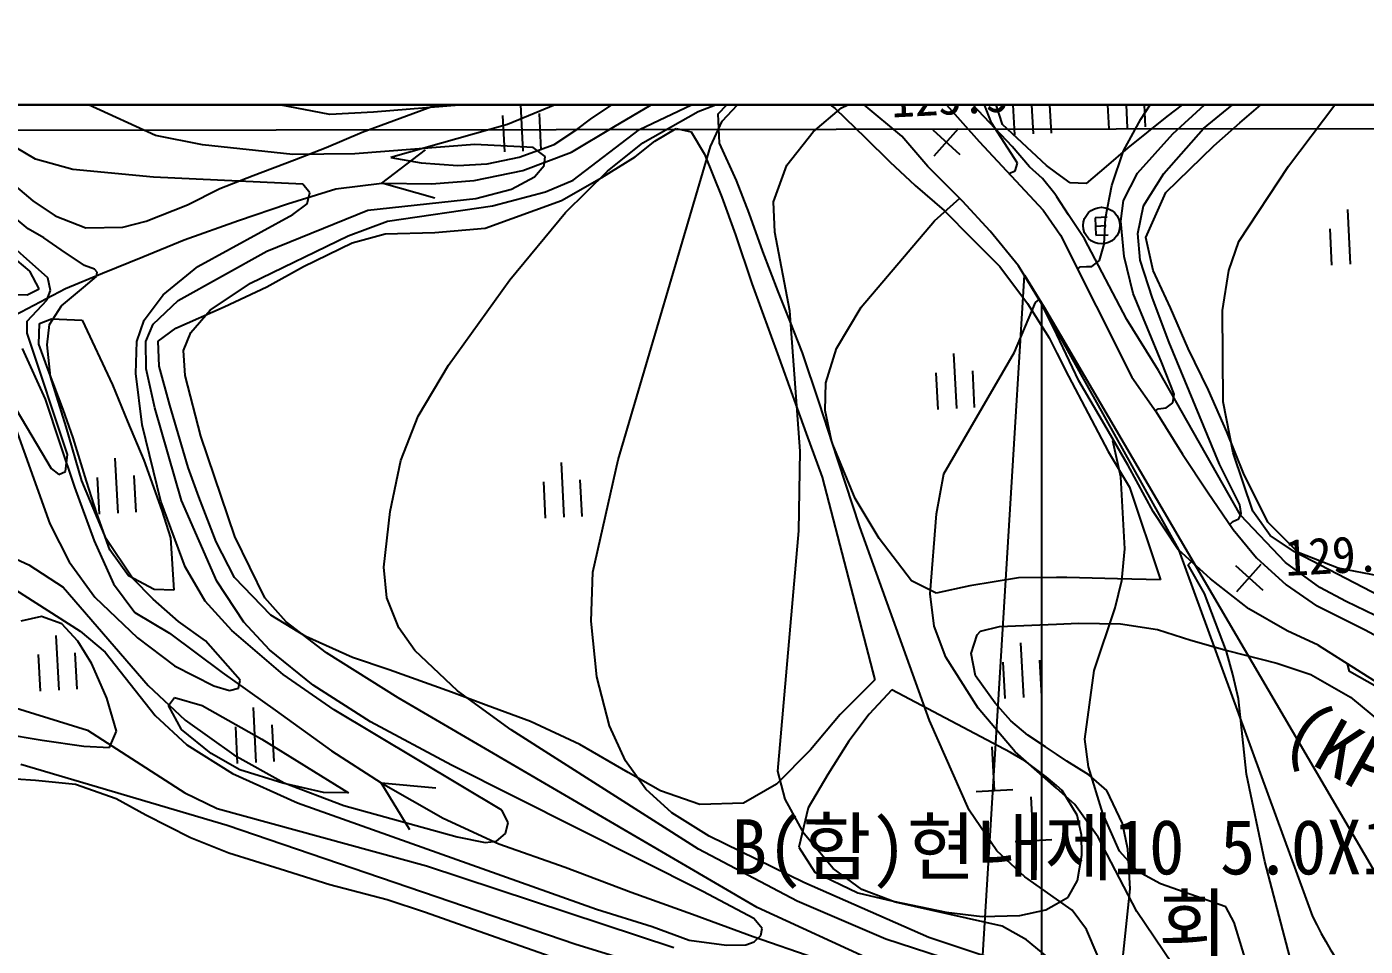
# Model space of a CAD drawing. Header units: millimetres. Extents: x 14054 to 14850, y 1103 to 1809.
# Drawn here: x 14703.4 to 14776.6, y 1495.4 to 1545.7 of the extents above; entities that cross this region are included whole.
import ezdxf
from ezdxf.xclip import XClip

# ---------------------------------------------------------------- set-up
doc = ezdxf.new("R2010")
doc.units = ezdxf.units.MM
doc.header["$LTSCALE"] = 10
doc.header["$MEASUREMENT"] = 0
doc.header["$XCLIPFRAME"] = 2
doc.layers.add('TX-PAPR', color=2, linetype='Continuous', plot=False)
doc.layers.add('TZ-BASE', color=253, linetype='Continuous')
doc.styles.add('GR', font='GulimChe.ttf')
doc.styles.add('HANA', font='GulimChe.ttf')

# ---------------------------------------------------------------- blocks, each defined once
blk = doc.blocks.new('JD-SSG3')
at = {"layer": 'TZ-BASE'}
for p, q in [((624.675, 73.41, 128), (631.059, 79.257, 128)), ((609.219, 78.489, 129.682), (614.086, 72.992, 129.682)), ((626.355, 73.689, 129), (631.661, 78.109, 129)), ((575.853, 74.992, 122), (573.192, 76.117, 122)), ((598.727, 74.624, 123), (603.947, 76.695, 123)), ((609.86, 73.277, 122.094), (605.818, 76.676, 122.094)), ((616.885, 76.395, 126.55), (617.04, 73.399, 126.55)), ((622.033, 76.732, 126.55), (622.188, 73.736, 126.55)), ((622.925, 74.202, 127), (624.538, 76.737, 127)), ((628.334, 74.006, 130.061), (630.916, 76.218, 130.061)), ((630.996, 71.647, 130), (634.878, 76.8, 130)), ((569.068, 73.306, 121), (564.189, 75.562, 121)), ((593.251, 75.602, 122), (580.98, 74.598, 122)), ((584.317, 74.954, 124.444), (586.859, 75.926, 124.444)), ((591.884, 75.409, 121.443), (588.314, 73.91, 121.443)), ((589, 75.462, 125.499), (589.155, 72.466, 125.499)), ((604.979, 75.728, 127.748), (606.22, 74.785, 127.748)), ((613.746, 74.989, 123.145), (612.407, 75.769, 123.145)), ((615.365, 73.918, 127.517), (614.69, 76.061, 127.517)), ((618.039, 73.45, 126.55), (617.936, 75.448, 126.55)), ((621.189, 73.685, 126.55), (621.086, 75.682, 126.55)), ((623.187, 73.788, 126.55), (623.083, 75.785, 126.55)), ((625.852, 75.514, 127.517), (624.341, 74.356, 127.517)), ((578.588, 74.465, 122), (575.853, 74.992, 122)), ((582.785, 74.384, 124.444), (584.317, 74.954, 124.444)), ((592.853, 74.213, 121.443), (594.344, 75.224, 121.443)), ((594.115, 73.795, 122.557), (596.655, 75.292, 122.557)), ((595.521, 73.641, 122), (598.742, 75.175, 122)), ((599.831, 74.5, 127.748), (600.398, 75.11, 127.748)), ((600.036, 74.106, 124), (601.146, 75.272, 124)), ((605.013, 73.523, 125), (606.556, 74.822, 125)), ((606.22, 74.785, 127.748), (607.863, 73.211, 127.748)), ((606.556, 74.822, 125), (607.477, 75.28, 125)), ((615.888, 72.713, 123.145), (613.746, 74.989, 123.145)), ((614.758, 74.006, 126), (614.38, 75.016, 126)), ((616.042, 73.347, 126.55), (615.938, 75.344, 126.55)), ((580.98, 74.598, 122), (578.588, 74.465, 122)), ((580.368, 73.496, 124.444), (582.785, 74.384, 124.444)), ((588.314, 73.91, 121.443), (581.926, 72.111, 121.443)), ((588.157, 72.414, 125.499), (588.053, 74.412, 125.499)), ((590.154, 72.518, 125.499), (590.05, 74.515, 125.499)), ((592.097, 73.644, 121.443), (592.853, 74.213, 121.443)), ((595.702, 72.908, 123), (598.727, 74.624, 123)), ((599.404, 72.716, 124), (600.036, 74.106, 124)), ((599.897, 72.902, 127.748), (599.831, 74.5, 127.748)), ((616.185, 71.801, 126), (614.758, 74.006, 126)), ((617.766, 71.674, 127.517), (615.365, 73.918, 127.517)), ((621.984, 72.485, 127), (622.925, 74.202, 127)), ((624.341, 74.356, 127.517), (622.22, 72.65, 127.517)), ((626.908, 72.742, 130.061), (628.334, 74.006, 130.061)), ((562.51, 72.03, 120), (560.265, 73.353, 120)), ((571.639, 72.799, 121), (569.068, 73.306, 121)), ((578.394, 72.652, 124.444), (580.368, 73.496, 124.444)), ((590.858, 72.822, 121.443), (592.097, 73.644, 121.443)), ((591.805, 72.403, 122.557), (594.115, 73.795, 122.557)), ((591.894, 70.88, 122), (595.521, 73.641, 122)), ((596.365, 73, 124.806), (597.52, 73.696, 124.806)), ((597.52, 73.696, 124.806), (598.341, 73.508, 124.806)), ((598.341, 73.508, 124.806), (599.079, 72.291, 124.806)), ((603.574, 71.699, 125), (605.013, 73.523, 125)), ((607.863, 73.211, 127.748), (609.21, 71.868, 127.748)), ((611.292, 71.62, 122.094), (609.86, 73.277, 122.094)), ((611.556, 73.616, 125.457), (613.041, 72.277, 125.457)), ((611.629, 72.203, 125.457), (612.968, 73.689, 125.457)), ((622.74, 71.255, 128), (624.675, 73.41, 128)), ((624.177, 71.234, 129), (626.355, 73.689, 129)), ((576.572, 72.27, 121), (571.639, 72.799, 121)), ((576.672, 71.976, 124.444), (578.394, 72.652, 124.444)), ((586.527, 72.814, 121), (579.963, 72.322, 121)), ((581.445, 70.702, 122.557), (583.825, 72.53, 122.557)), ((589.72, 72.656, 121), (586.527, 72.814, 121)), ((588.947, 72.125, 121.443), (590.858, 72.822, 121.443)), ((590.372, 72.176, 121), (589.72, 72.656, 121)), ((593.777, 71.365, 123), (595.702, 72.908, 123)), ((594.352, 55.597, 124), (599.404, 72.716, 124)), ((595.295, 72.158, 124.806), (596.365, 73, 124.806)), ((600.826, 70.864, 127.748), (599.897, 72.902, 127.748)), ((614.086, 72.992, 129.682), (617.582, 69.236, 129.682)), ((616.839, 71.603, 123.145), (615.888, 72.713, 123.145)), ((622.22, 72.65, 127.517), (621.024, 71.617, 127.517)), ((621.346, 70.587, 127), (621.984, 72.485, 127)), ((624.285, 70.194, 130.061), (626.908, 72.742, 130.061)), ((564.554, 71.457, 120), (562.51, 72.03, 120)), ((574.404, 71.13, 124.444), (576.672, 71.976, 124.444)), ((579.963, 72.322, 121), (576.572, 72.27, 121)), ((581.926, 72.111, 121.443), (583.587, 71.821, 121.443)), ((583.587, 71.821, 121.443), (585.585, 71.677, 121.443)), ((585.585, 71.677, 121.443), (587.203, 71.764, 121.443)), ((587.203, 71.764, 121.443), (588.947, 72.125, 121.443)), ((589.138, 71.411, 122.557), (591.805, 72.403, 122.557)), ((590.312, 71.668, 121), (590.372, 72.176, 121)), ((593.468, 71.02, 124.806), (595.295, 72.158, 124.806)), ((599.079, 72.291, 124.806), (600.029, 69.939, 124.806)), ((602.847, 69.685, 125), (603.574, 71.699, 125)), ((609.21, 71.868, 127.748), (610.6, 70.589, 127.748)), ((616.056, 71.391, 126), (616.185, 71.801, 126)), ((560.551, 71.252, 124.444), (562.362, 69.742, 124.444)), ((568.962, 71.034, 120), (564.554, 71.457, 120)), ((577.123, 70.651, 120), (568.962, 71.034, 120)), ((572.576, 70.413, 124.444), (574.404, 71.13, 124.444)), ((586.49, 70.859, 122.557), (589.138, 71.411, 122.557)), ((588.522, 70.39, 121), (589.788, 71.054, 121)), ((589.788, 71.054, 121), (590.312, 71.668, 121)), ((591.264, 69.754, 124.806), (593.468, 71.02, 124.806)), ((591.471, 69.104, 123), (593.777, 71.365, 123)), ((613.187, 69.732, 122.094), (611.292, 71.62, 122.094)), ((615.717, 71.239, 126), (616.056, 71.391, 126)), ((617.553, 70.974, 123.145), (616.839, 71.603, 123.145)), ((618.23, 70.122, 123.145), (617.553, 70.974, 123.145)), ((618.333, 71.264, 127.517), (617.766, 71.674, 127.517)), ((619.071, 70.731, 127.517), (618.333, 71.264, 127.517)), ((621.024, 71.617, 127.517), (619.933, 70.691, 127.517)), ((621.984, 69.761, 128), (622.74, 71.255, 128)), ((623.072, 69.475, 129), (624.177, 71.234, 129)), ((628.275, 67.522, 130), (630.996, 71.647, 130)), ((570.812, 69.526, 124.444), (572.576, 70.413, 124.444)), ((576.277, 69.578, 122.557), (578.924, 70.403, 122.557)), ((577.504, 70.176, 120), (577.123, 70.651, 120)), ((578.924, 70.403, 122.557), (581.445, 70.702, 122.557)), ((584.332, 69.886, 122.557), (581.445, 70.702, 122.557)), ((581.445, 70.702, 122.557), (584.157, 70.666, 122.557)), ((584.157, 70.666, 122.557), (586.49, 70.859, 122.557)), ((586.572, 69.873, 121), (588.522, 70.39, 121)), ((587.49, 69.48, 122), (590.39, 70.241, 122)), ((590.39, 70.241, 122), (591.894, 70.88, 122)), ((601.522, 69.079, 127.748), (600.826, 70.864, 127.748)), ((610.6, 70.589, 127.748), (612.179, 69.225, 127.748)), ((619.933, 70.691, 127.517), (619.071, 70.731, 127.517)), ((620.997, 68.802, 127), (621.346, 70.587, 127)), ((562.104, 68.212, 119), (560.548, 69.515, 119)), ((562.362, 69.742, 124.444), (563.583, 68.925, 124.444)), ((568.564, 68.64, 124.444), (570.812, 69.526, 124.444)), ((573.609, 68.67, 122.557), (576.277, 69.578, 122.557)), ((576.58, 69.005, 120), (577.361, 69.58, 120)), ((577.361, 69.58, 120), (577.504, 70.176, 120)), ((580.673, 69.236, 121), (586.572, 69.873, 121)), ((587.084, 68.254, 124.806), (591.264, 69.754, 124.806)), ((600.029, 69.939, 124.806), (600.769, 67.879, 124.806)), ((602.916, 68.033, 125), (602.847, 69.685, 125)), ((611.646, 68.651, 126), (613.03, 69.889, 126)), ((614.683, 68.095, 122.094), (613.187, 69.732, 122.094)), ((618.333, 69.966, 123.145), (618.23, 70.122, 123.145)), ((618.978, 68.978), (618.333, 69.966)), ((621.834, 68.64, 128), (621.984, 69.761, 128)), ((623.196, 67.733, 130.061), (624.285, 70.194, 130.061)), ((563.178, 65.538, 118), (559.089, 69.174, 118)), ((563.583, 68.925, 124.444), (565.265, 68.276, 124.444)), ((571.389, 66.164, 120), (576.58, 69.005, 120)), ((575.152, 66.994, 121), (580.673, 69.236, 121)), ((581.755, 68.632, 122), (587.49, 69.48, 122)), ((588.434, 65.435, 123), (591.471, 69.104, 123)), ((602.262, 66.978, 127.748), (601.522, 69.079, 127.748)), ((612.179, 69.225, 127.748), (613.696, 67.693, 127.748)), ((617.582, 69.236, 129.682), (618.332, 68.156, 129.682)), ((619.855, 67.665), (618.978, 68.978)), ((621.085, 68.856, 127.391), (620.422, 68.822, 127.391)), ((620.422, 68.822, 127.391), (620.472, 67.86, 127.391)), ((620.923, 67.375, 127), (620.997, 68.802, 127)), ((622.758, 67.968, 129), (623.072, 69.475, 129)), ((634.217, 69.272, 129.85), (634.373, 66.276, 129.85)), ((562.958, 67.726, 119), (562.104, 68.212, 119)), ((565.265, 68.276, 124.444), (567.283, 68.301, 124.444)), ((567.283, 68.301, 124.444), (568.564, 68.64, 124.444)), ((570.626, 67.613, 122.557), (573.609, 68.67, 122.557)), ((579.596, 67.838, 122), (581.755, 68.632, 122)), ((584.33, 68.017, 124.806), (587.084, 68.254, 124.806)), ((607.638, 63.934, 126), (611.646, 68.651, 126)), ((616.242, 66.185, 122.094), (614.683, 68.095, 122.094)), ((618.332, 68.156, 129.682), (618.53, 67.871, 129.682)), ((621.027, 68.371, 127.391), (620.447, 68.341, 127.391)), ((622.011, 66.701, 128), (621.834, 68.64, 128)), ((633.374, 66.225, 129.85), (633.27, 68.222, 129.85)), ((563.904, 67.072, 119), (562.958, 67.726, 119)), ((568.379, 66.684, 122.557), (570.626, 67.613, 122.557)), ((574.268, 65.236, 122), (579.596, 67.838, 122)), ((577.166, 66.154, 124.806), (579.812, 67.442, 124.806)), ((579.812, 67.442, 124.806), (581.619, 67.949, 124.806)), ((581.619, 67.949, 124.806), (584.33, 68.017, 124.806)), ((600.769, 67.879, 124.806), (601.656, 65.233, 124.806)), ((603.74, 63.737, 125), (602.916, 68.033, 125)), ((613.696, 67.693, 127.748), (615.212, 66.162, 127.748)), ((618.53, 67.871, 129.682), (622.433, 60.101, 129.682)), ((622.169, 63.253), (619.855, 67.665)), ((620.472, 67.86, 127.391), (621.135, 67.894, 127.391)), ((620.675, 66.479, 127), (620.923, 67.375, 127)), ((622.887, 66.498, 129), (622.758, 67.968, 129)), ((623.599, 65.946, 130.061), (623.196, 67.733, 130.061)), ((627.743, 65.933, 130), (628.275, 67.522, 130)), ((562.201, 65.895, 117.617), (561.169, 66.776, 117.617)), ((565.195, 66.205, 119), (563.904, 67.072, 119)), ((566.174, 65.797, 122.557), (568.379, 66.684, 122.557)), ((570.308, 64.299, 121), (575.152, 66.994, 121)), ((603.107, 64.794, 127.748), (602.262, 66.978, 127.748)), ((622.511, 64.678, 128), (622.011, 66.701, 128)), ((562.707, 64.929, 117.617), (562.201, 65.895, 117.617)), ((565.739, 66.01, 119), (565.195, 66.205, 119)), ((565.881, 65.84, 119), (565.739, 66.01, 119)), ((569.479, 64.599, 120), (571.389, 66.164, 120)), ((575.15, 65.037, 124.806), (577.166, 66.154, 124.806)), ((615.212, 66.162, 127.748), (616.729, 64.126, 127.748)), ((617.465, 64.19, 122.094), (616.242, 66.185, 122.094)), ((619.464, 66.011, 127), (619.614, 66.13, 127)), ((619.614, 66.13, 127), (619.956, 66.148, 127)), ((619.956, 66.148, 127), (620.25, 66.163, 127)), ((620.25, 66.163, 127), (620.675, 66.479, 127)), ((623.565, 64.419, 129), (622.887, 66.498, 129)), ((624.549, 63.888, 130.061), (623.599, 65.946, 130.061)), ((627.387, 63.743, 130), (627.743, 65.933, 130)), ((563.335, 64.835, 118), (563.178, 65.538, 118)), ((564.157, 64.953, 122.557), (566.174, 65.797, 122.557)), ((565.124, 65, 119), (565.849, 65.616, 119)), ((565.849, 65.616, 119), (565.881, 65.84, 119)), ((572.057, 63.765, 122), (574.268, 65.236, 122)), ((585.088, 60.755, 123), (588.434, 65.435, 123)), ((601.656, 65.233, 124.806), (603.135, 61.179, 124.806)), ((613.789, 20.172), (616.565, 65.684)), ((613.789, 20.172), (616.565, 65.684)), ((616.565, 65.684), (617.636, 63.93)), ((616.565, 65.684), (617.636, 63.93)), ((560.69, 63.131, 122.557), (564.157, 64.953, 122.557)), ((560.815, 64.631, 117.617), (562.056, 64.612, 117.617)), ((562.056, 64.612, 117.617), (562.707, 64.929, 117.617)), ((563.136, 64.314, 118), (563.335, 64.835, 118)), ((563.929, 64.003, 119), (565.124, 65, 119)), ((568.454, 63.228, 120), (569.479, 64.599, 120)), ((572.819, 63.96, 124.806), (575.15, 65.037, 124.806)), ((603.762, 63.156, 127.748), (603.107, 64.794, 127.748)), ((624.082, 60.899, 128), (622.511, 64.678, 128)), ((624.467, 62.001, 129), (623.565, 64.419, 129)), ((562.052, 63.161, 118), (563.136, 64.314, 118)), ((563.27, 62.99, 119), (563.929, 64.003, 119)), ((568.947, 63.003, 121), (570.308, 64.299, 121)), ((570.173, 62.778, 124.806), (572.819, 63.96, 124.806)), ((570.991, 62.557, 122), (572.057, 63.765, 122)), ((604.305, 56.066, 125), (603.74, 63.737, 125)), ((606.299, 61.667, 126), (607.638, 63.934, 126)), ((616.015, 61.468, 127), (617.162, 64.187, 127)), ((616.729, 64.126, 127.748), (617.91, 62.257, 127.748)), ((617.162, 64.187, 127), (617.367, 64.35, 127)), ((618.328, 62.437, 122.094), (617.465, 64.19, 122.094)), ((617.503, 7.026), (617.521, 64.077)), ((617.521, 64.077), (624.983, 50.685)), ((617.636, 63.93), (640.009, 25.709)), ((617.636, 63.93), (640.009, 25.709)), ((625.52, 61.683, 130.061), (624.549, 63.888, 130.061)), ((627.418, 58.752, 130), (627.387, 63.743, 130)), ((562.05, 62.504, 118), (562.052, 63.161, 118)), ((562.691, 61.903, 119.025), (562.731, 63.037, 119.025)), ((562.731, 63.037, 119.025), (563.383, 63.291, 119.025)), ((563.15, 61.871, 119), (563.27, 62.99, 119)), ((563.383, 63.291, 119.025), (565.064, 63.231, 119.025)), ((565.064, 63.231, 119.025), (566.71, 59.682, 119.025)), ((568.045, 62.053, 120), (568.454, 63.228, 120)), ((568.531, 62.055, 121), (568.947, 63.003, 121)), ((604.437, 61.434, 127.748), (603.762, 63.156, 127.748)), ((623.884, 60.463), (622.169, 63.253)), ((564.256, 55.885, 118), (562.05, 62.504, 118)), ((569.207, 62.082, 124.806), (570.173, 62.778, 124.806)), ((570.599, 61.572, 122), (570.991, 62.557, 122)), ((617.91, 62.257, 127.748), (618.328, 61.425, 127.748)), ((618.499, 62.091, 122.977), (618.328, 62.437, 122.977)), ((561.788, 61.669, 126.592), (563.033, 58.897, 126.592)), ((563.198, 60.516, 119.025), (562.691, 61.903, 119.025)), ((563.328, 60.145, 119), (563.15, 61.871, 119)), ((567.989, 60.314, 120), (568.045, 62.053, 120)), ((568.564, 60.564, 121), (568.531, 62.055, 121)), ((569.273, 60.717, 124.806), (569.207, 62.082, 124.806)), ((570.695, 60.19, 122), (570.599, 61.572, 122)), ((605.701, 59.805, 126), (606.299, 61.667, 126)), ((612.166, 54.831, 127), (616.015, 61.468, 127)), ((619.533, 59.906, 122.977), (618.499, 62.091, 122.977)), ((627.221, 55.359, 129), (624.467, 62.001, 129)), ((626.618, 59.394, 130.061), (625.52, 61.683, 130.061)), ((583.434, 57.97, 123), (585.088, 60.755, 123)), ((603.135, 61.179, 124.806), (604.635, 57.02, 124.806)), ((605.347, 58.724, 127.748), (604.437, 61.434, 127.748)), ((612.686, 61.392, 126.277), (612.842, 58.396, 126.277)), ((618.328, 61.425, 127.748), (618.965, 60.157, 127.748)), ((624.742, 59.175, 128), (624.082, 60.899, 128)), ((560.119, 60.554, 118), (563.368, 55.116, 118)), ((564.023, 58.332, 119.025), (563.198, 60.516, 119.025)), ((564.183, 57.386, 119), (563.328, 60.145, 119)), ((568.345, 57.495, 120), (567.989, 60.314, 120)), ((569.026, 58.431, 121), (568.564, 60.564, 121)), ((569.844, 58.573, 124.806), (569.273, 60.717, 124.806)), ((571.552, 56.888, 122), (570.695, 60.19, 122)), ((611.843, 58.344, 126.277), (611.74, 60.341, 126.277)), ((613.841, 58.448, 126.277), (613.737, 60.445, 126.277)), ((618.965, 60.157, 127.748), (620.041, 58.12, 127.748)), ((622.433, 60.101, 129.682), (623.761, 58.211, 129.682)), ((628.369, 52.559), (623.884, 60.463)), ((566.71, 59.682, 119.025), (567.534, 57.687, 119.025)), ((605.67, 58.293, 126), (605.701, 59.805, 126)), ((620.967, 57.491, 122.977), (619.533, 59.906, 122.977)), ((627.63, 57.126, 130.061), (626.618, 59.394, 130.061)), ((563.033, 58.897, 126.592), (563.836, 56.482, 126.592)), ((570.86, 55.17, 124.806), (569.844, 58.573, 124.806)), ((606.086, 56.434, 127.748), (605.347, 58.724, 127.748)), ((624.305, 58.439, 128), (624.672, 58.696, 128)), ((624.672, 58.696, 128), (624.742, 59.175, 128)), ((627.97, 55.971, 130), (627.418, 58.752, 130)), ((561.166, 58.041, 119), (563.289, 52.093, 119)), ((564.572, 56.798, 119.025), (564.023, 58.332, 119.025)), ((570.483, 53.359, 121), (569.026, 58.431, 121)), ((582.481, 55.551, 123), (583.434, 57.97, 123)), ((606.02, 56.644, 126), (605.67, 58.293, 126)), ((620.041, 58.12, 127.748), (621.138, 56.041, 127.748)), ((623.726, 58.261, 128), (623.881, 58.37, 128)), ((623.761, 58.211, 129.682), (625.195, 55.902, 129.682)), ((623.881, 58.37, 128), (624.305, 58.439, 128)), ((565.048, 54.45, 119), (564.183, 57.386, 119)), ((567.534, 57.687, 119.025), (568.421, 55.565, 119.025)), ((569.366, 53.324, 120), (568.345, 57.495, 120)), ((622.231, 55.287, 122.977), (620.967, 57.491, 122.977)), ((628.538, 54.857, 130.061), (627.63, 57.126, 130.061)), ((563.836, 56.482, 126.592), (564.639, 54.087, 126.592)), ((565.291, 54.424, 119.025), (564.572, 56.798, 119.025)), ((573.403, 51.401, 122), (571.552, 56.888, 122)), ((604.635, 57.02, 124.806), (605.501, 54.646, 124.806)), ((607.56, 51.932, 126), (606.02, 56.644, 126)), ((607.311, 53.473, 127.748), (606.086, 56.434, 127.748)), ((621.404, 56.626, 128), (621.446, 56.655, 128)), ((621.839, 54.652, 128), (621.404, 56.626, 128)), ((564.155, 54.944, 118), (564.256, 55.885, 118)), ((566.853, 55.673, 118.962), (567.009, 52.677, 118.962)), ((604.234, 51.716, 125), (604.305, 56.066, 125)), ((621.138, 56.041, 127.748), (622.298, 54.089, 127.748)), ((625.195, 55.902, 129.682), (626.565, 53.844, 129.682)), ((629.047, 52.786, 130), (627.97, 55.971, 130)), ((563.368, 55.116, 118), (563.782, 54.797, 118)), ((563.782, 54.797, 118), (564.155, 54.944, 118)), ((568.421, 55.565, 119.025), (569.414, 52.813, 119.025)), ((571.43, 53.574, 124.806), (570.86, 55.17, 124.806)), ((581.887, 52.77, 123), (582.481, 55.551, 123)), ((591.237, 55.445, 122.872), (591.392, 52.449, 122.872)), ((592.975, 49.445, 124), (594.352, 55.597, 124)), ((623.603, 52.768, 122.977), (622.231, 55.287, 122.977)), ((628.335, 53.136, 129), (627.221, 55.359, 129)), ((566.37, 51.27, 119), (565.048, 54.45, 119)), ((565.862, 52.659, 119.025), (565.291, 54.424, 119.025)), ((566.01, 52.625, 118.962), (565.906, 54.622, 118.962)), ((568.007, 52.728, 118.962), (567.904, 54.726, 118.962)), ((590.393, 52.397, 122.872), (590.29, 54.395, 122.872)), ((592.391, 52.501, 122.872), (592.287, 54.498, 122.872)), ((605.501, 54.646, 124.806), (608.38, 43.574, 124.806)), ((611.766, 52.631, 127), (612.166, 54.831, 127)), ((622.043, 50.719, 128), (621.839, 54.652, 128)), ((629.868, 52.19, 130.061), (628.538, 54.857, 130.061)), ((564.639, 54.087, 126.592), (565.717, 51.167, 126.592)), ((572.381, 51.116, 124.806), (571.43, 53.574, 124.806)), ((608.618, 51.289, 127.748), (607.311, 53.473, 127.748)), ((622.298, 54.089, 127.748), (624.009, 49.027, 127.748)), ((626.565, 53.844, 129.682), (627.976, 51.788, 129.682)), ((570.684, 49.737, 120), (569.366, 53.324, 120)), ((569.414, 52.813, 119.025), (569.879, 51.322, 119.025)), ((572.426, 48.959, 121), (570.483, 53.359, 121)), ((581.544, 49.729, 123), (581.887, 52.77, 123)), ((624.994, 50.668, 122.977), (623.603, 52.768, 122.977)), ((628.406, 52.665, 129), (628.335, 53.136, 129)), ((630.004, 51.46, 130), (629.047, 52.786, 130)), ((563.289, 52.093, 119), (564.349, 50.023, 119)), ((566.58, 50.664, 119.025), (565.862, 52.659, 119.025)), ((611.414, 48.258, 127), (611.766, 52.631, 127)), ((627.792, 52.056, 129), (627.955, 52.213, 129)), ((627.955, 52.213, 129), (628.279, 52.373, 129)), ((628.279, 52.373, 129), (628.406, 52.665, 129)), ((630.841, 49.986), (628.369, 52.559)), ((631.531, 50.533, 130.061), (629.868, 52.19, 130.061)), ((558.884, 51.349, 120), (562.14, 49.845, 120)), ((567.817, 49.12, 119), (566.37, 51.27, 119)), ((569.879, 51.322, 119.025), (570.074, 48.464, 119.025)), ((575.043, 48.047, 122), (573.403, 51.401, 122)), ((603.082, 38.58, 125), (604.234, 51.716, 125)), ((611.377, 41.346, 126), (607.56, 51.932, 126)), ((610.388, 48.98, 127.748), (608.618, 51.289, 127.748)), ((627.976, 51.788, 129.682), (629.241, 50.234, 129.682)), ((631.332, 50.56, 130), (630.004, 51.46, 130)), ((565.717, 51.167, 126.592), (566.772, 48.814, 126.592)), ((567.591, 49.257, 119.025), (566.58, 50.664, 119.025)), ((573.393, 49.164, 124.806), (572.381, 51.116, 124.806)), ((617.503, 7.026), (617.517, 51.181)), ((621.895, 49.001, 128), (622.043, 50.719, 128)), ((624.983, 50.685), (632.317, 30.635)), ((626.741, 49.094, 122.977), (624.994, 50.668, 122.977)), ((636.477, 47.879, 130), (631.332, 50.56, 130)), ((633.719, 49.675, 130.061), (631.531, 50.533, 130.061)), ((562.14, 49.845, 120), (564.021, 48.631, 120)), ((564.349, 50.023, 119), (565.75, 48.089, 119)), ((625.51, 49.853, 129), (625.698, 50.034, 129)), ((626.4, 48.284, 129), (625.51, 49.853, 129)), ((628.101, 49.81, 129.22), (629.586, 48.47, 129.22)), ((628.174, 48.397, 129.22), (629.513, 49.883, 129.22)), ((629.241, 50.234, 129.682), (630.862, 48.766, 129.682)), ((632.711, 48.615), (630.841, 49.986)), ((569.001, 48.503, 119.025), (567.591, 49.257, 119.025)), ((568.944, 47.977, 119), (567.817, 49.12, 119)), ((571.777, 47.869, 120), (570.684, 49.737, 120)), ((575.373, 47.107, 124.806), (573.393, 49.164, 124.806)), ((581.717, 48.048, 123), (581.544, 49.729, 123)), ((592.879, 46.764, 124), (592.975, 49.445, 124)), ((616.232, 49.138, 127.748), (613.584, 48.712, 127.748)), ((618.321, 49.159, 127.748), (616.232, 49.138, 127.748)), ((618.88, 49.164, 127.748), (618.321, 49.159, 127.748)), ((621.655, 49.085, 127.748), (618.88, 49.164, 127.748)), ((624.009, 49.027, 127.748), (621.655, 49.085, 127.748)), ((628.826, 47.438, 122.977), (626.741, 49.094, 122.977)), ((635.99, 49.238, 130.061), (633.719, 49.675, 130.061)), ((560.755, 48.902, 121), (564.95, 46.229, 121)), ((564.021, 48.631, 120), (568.674, 43.248, 120)), ((566.772, 48.814, 126.592), (567.931, 47.24, 126.592)), ((570.074, 48.464, 119.025), (569.001, 48.503, 119.025)), ((573.893, 46.721, 121), (572.426, 48.959, 121)), ((611.735, 48.31, 127.748), (610.388, 48.98, 127.748)), ((613.584, 48.712, 127.748), (611.735, 48.31, 127.748)), ((621.526, 47.497, 128), (621.895, 49.001, 128)), ((630.862, 48.766, 129.682), (632.525, 47.613, 129.682)), ((634.143, 47.852), (632.711, 48.615)), ((565.75, 48.089, 119), (568.088, 45.862, 119)), ((570.32, 46.752, 119), (568.944, 47.977, 119)), ((573.244, 46.258, 120), (571.777, 47.869, 120)), ((576.216, 46.743, 122), (575.043, 48.047, 122)), ((582.363, 46.4, 123), (581.717, 48.048, 123)), ((611.628, 46.506, 127), (611.414, 48.258, 127)), ((627.61, 45.115, 129), (626.4, 48.284, 129)), ((635.183, 46.281, 129.682), (632.525, 47.613, 129.682)), ((635.74, 47.088), (634.143, 47.852)), ((562.845, 47.021, 122.052), (561.71, 46.766, 122.052)), ((563.939, 46.624, 122.052), (562.845, 47.021, 122.052)), ((567.931, 47.24, 126.592), (569.825, 46.109, 126.592)), ((577.288, 45.933, 124.806), (575.373, 47.107, 124.806)), ((620.375, 44.08, 128), (621.526, 47.497, 128)), ((630.929, 46.243, 122.977), (628.826, 47.438, 122.977)), ((564.824, 45.679, 122.052), (563.939, 46.624, 122.052)), ((564.95, 46.229, 121), (566.317, 45.083, 121)), ((569.825, 46.109, 126.592), (572.709, 43.97, 126.592)), ((571.793, 45.692, 119), (570.32, 46.752, 119)), ((576.048, 43.849, 120), (573.244, 46.258, 120)), ((575.298, 45.214, 121), (573.893, 46.721, 121)), ((578.42, 45.037, 122), (576.216, 46.743, 122)), ((583.251, 45.168, 123), (582.363, 46.4, 123)), ((593.191, 43.725, 124), (592.879, 46.764, 124)), ((612.261, 44.801, 127), (611.628, 46.506, 127)), ((613.988, 46.023, 127.854), (614.156, 46.234, 127.854)), ((614.156, 46.234, 127.854), (615.207, 46.487, 127.854)), ((615.207, 46.487, 127.854), (617.413, 46.576, 127.854)), ((617.413, 46.576, 127.854), (618.32, 46.614, 127.854)), ((618.32, 46.614, 127.854), (619.515, 46.664, 127.854)), ((619.515, 46.664, 127.854), (621.806, 46.626, 127.854)), ((621.806, 46.626, 127.854), (623.846, 46.314, 127.854)), ((623.846, 46.314, 127.854), (625.655, 45.729, 127.854)), ((632.613, 45.469, 122.977), (630.929, 46.243, 122.977)), ((637.203, 45.203, 129.682), (635.183, 46.281, 129.682)), ((563.625, 45.995, 118.962), (563.78, 42.999, 118.962)), ((565.583, 44.44, 122.052), (564.824, 45.679, 122.052)), ((568.088, 45.862, 119), (570.112, 44.328, 119)), ((573.696, 43.557, 119), (571.793, 45.692, 119)), ((579.834, 44.782, 124.806), (577.288, 45.933, 124.806)), ((613.654, 45.013, 127.854), (613.988, 46.023, 127.854)), ((616.355, 45.591, 127.454), (616.511, 42.595, 127.454)), ((625.655, 45.729, 127.854), (627.653, 45.165, 127.854)), ((632.613, 45.469, 148.983), (637.812, 42.18, 148.983)), ((562.781, 42.947, 118.962), (562.678, 44.944, 118.962)), ((564.779, 43.051, 118.962), (564.675, 45.048, 118.962)), ((566.317, 45.083, 121), (569.043, 41.609, 121)), ((577.693, 43.272, 121), (575.298, 45.214, 121)), ((582.335, 42.587, 122), (578.42, 45.037, 122)), ((581.832, 44.113, 124.806), (579.834, 44.782, 124.806)), ((585.579, 42.962, 123), (583.251, 45.168, 123)), ((614.041, 42.019, 127), (612.261, 44.801, 127)), ((613.887, 43.794, 127.854), (613.654, 45.013, 127.854)), ((617.509, 42.647, 127.454), (617.406, 44.644, 127.454)), ((627.96, 43.85, 129), (627.61, 45.115, 129)), ((627.653, 45.165, 127.854), (630.365, 44.477, 127.854)), ((566.406, 42.571, 122.052), (565.583, 44.44, 122.052)), ((570.112, 44.328, 119), (572.253, 43.242, 119)), ((572.709, 43.97, 126.592), (575.613, 41.916, 126.592)), ((585.239, 42.901, 124.806), (581.832, 44.113, 124.806)), ((608.261, 44.032, 124.806), (608.38, 43.574, 124.806)), ((615.512, 42.543, 127.454), (615.408, 44.541, 127.454)), ((619.869, 40.327, 128), (620.375, 44.08, 128)), ((630.365, 44.477, 127.854), (632.216, 43.85, 127.854)), ((634.324, 44.028, 130), (634.231, 44.446, 130)), ((636.816, 42.616, 130), (634.324, 44.028, 130)), ((568.674, 43.248, 120), (570.685, 41.365, 120)), ((572.253, 43.242, 119), (573.104, 42.99, 119)), ((573.608, 43.104, 119), (573.696, 43.557, 119)), ((578.842, 41.925, 120), (576.048, 43.849, 120)), ((580.812, 41.273, 121), (577.693, 43.272, 121)), ((593.879, 41.046, 124), (593.191, 43.725, 124)), ((608.38, 43.574, 124.806), (606.492, 41.679, 124.806)), ((608.38, 43.574, 124.806), (608.236, 43.429, 124.806)), ((614.962, 42.283, 127.854), (613.887, 43.794, 127.854)), ((628.262, 42.535, 129), (627.96, 43.85, 129)), ((632.216, 43.85, 127.854), (634.384, 42.613, 127.854)), ((566.934, 40.764, 122.052), (566.406, 42.571, 122.052)), ((569.77, 42.157, 119.845), (570.106, 42.599, 119.845)), ((570.106, 42.599, 119.845), (571.619, 42.16, 119.845)), ((573.104, 42.99, 119), (573.608, 43.104, 119)), ((601.964, 31.116, 122), (582.335, 42.587, 122)), ((587.133, 42.19, 124.806), (585.239, 42.901, 124.806)), ((588.503, 40.838, 123), (585.579, 42.962, 123)), ((609.307, 43.029, 126.025), (608.069, 41.681, 126.025)), ((615.808, 39.594, 126.025), (609.307, 43.029, 126.025)), ((628.698, 38.403, 129), (628.262, 42.535, 129)), ((634.384, 42.613, 127.854), (636.089, 41.209, 127.854)), ((560.212, 42.4, 122), (565.349, 40.817, 122)), ((570.487, 40.855, 119.845), (569.77, 42.157, 119.845)), ((571.619, 42.16, 119.845), (574.881, 40.317, 119.845)), ((574.4, 42.047, 125.499), (574.555, 39.051, 125.499)), ((575.613, 41.916, 126.592), (578.687, 39.693, 126.592)), ((588.004, 36.448, 120), (578.842, 41.925, 120)), ((589.572, 41.29, 124.806), (587.133, 42.19, 124.806)), ((616.064, 39.628, 127), (614.041, 42.019, 127)), ((615.826, 41.317, 127.854), (614.962, 42.283, 127.854)), ((569.043, 41.609, 121), (570.789, 40.005, 121)), ((570.685, 41.365, 120), (573.341, 39.47, 120)), ((573.557, 38.999, 125.499), (573.453, 40.997, 125.499)), ((575.554, 39.103, 125.499), (575.451, 41.1, 125.499)), ((585.246, 38.902, 121), (580.812, 41.273, 121)), ((592.265, 40.034, 124.806), (589.572, 41.29, 124.806)), ((594.76, 39.148, 124), (593.879, 41.046, 124)), ((606.492, 41.679, 124.806), (604.877, 39.742, 124.806)), ((608.069, 41.681, 126.025), (606.958, 40.209, 126.025)), ((613.548, 36.439, 126), (611.377, 41.346, 126)), ((616.752, 40.541, 127.854), (615.826, 41.317, 127.854)), ((560.713, 40.627, 122.052), (562.879, 40.273, 122.052)), ((562.879, 40.273, 122.052), (565.15, 39.941, 122.052)), ((565.349, 40.817, 122), (570.673, 37.393, 122)), ((566.558, 39.86, 122.052), (566.934, 40.764, 122.052)), ((572.108, 39.534, 119.845), (570.487, 40.855, 119.845)), ((574.881, 40.317, 119.845), (579.616, 37.383, 119.845)), ((598.748, 34.319, 123), (588.503, 40.838, 123)), ((617.721, 39.913, 127.854), (616.752, 40.541, 127.854)), ((620.065, 38.818, 128), (619.869, 40.327, 128)), ((565.15, 39.941, 122.052), (566.558, 39.86, 122.052)), ((570.789, 40.005, 121), (573.268, 38.444, 121)), ((573.686, 38.654, 119.845), (572.108, 39.534, 119.845)), ((578.687, 39.693, 126.592), (581.401, 37.932, 126.592)), ((594.895, 38.504, 124.806), (592.265, 40.034, 124.806)), ((604.877, 39.742, 124.806), (603.01, 37.868, 124.806)), ((606.958, 40.209, 126.025), (605.826, 38.399, 126.025)), ((614.929, 37.512, 126.277), (614.805, 39.909, 126.277)), ((616.586, 39.133, 126.025), (615.808, 39.594, 126.025)), ((618.315, 37.646, 127), (616.064, 39.628, 127)), ((618.316, 39.503, 127.854), (617.721, 39.913, 127.854)), ((561.713, 38.962, 123), (572.976, 35.616, 123)), ((573.341, 39.47, 120), (576.097, 37.94, 120)), ((598.987, 32.001, 121), (585.246, 38.902, 121)), ((595.861, 37.599, 124), (594.76, 39.148, 124)), ((617.744, 38.274, 126.025), (616.586, 39.133, 126.025)), ((618.877, 39.116, 127.854), (618.316, 39.503, 127.854)), ((620.077, 38.383, 127.854), (618.877, 39.116, 127.854)), ((620.847, 36.254, 128), (620.065, 38.818, 128)), ((562.505, 38.066, 124.448), (560.15, 38.229, 124.448)), ((564.691, 37.839, 124.448), (562.505, 38.066, 124.448)), ((573.268, 38.444, 121), (576.826, 36.848, 121)), ((576.021, 37.923, 119.845), (573.686, 38.654, 119.845)), ((596.663, 37.499, 124.806), (594.895, 38.504, 124.806)), ((603.48, 37.049, 125), (603.082, 38.58, 125)), ((605.826, 38.399, 126.025), (604.736, 36.568, 126.025)), ((618.315, 37.787, 126.025), (617.744, 38.274, 126.025)), ((621.067, 37.523, 127.854), (620.077, 38.383, 127.854)), ((629.709, 33.646, 129), (628.698, 38.403, 129)), ((566.921, 37.065, 124.448), (564.691, 37.839, 124.448)), ((570.673, 37.393, 122), (572.44, 36.532, 122)), ((578.25, 37.401, 119.845), (576.021, 37.923, 119.845)), ((576.097, 37.94, 120), (579.368, 36.703, 120)), ((579.616, 37.383, 119.845), (578.25, 37.401, 119.845)), ((582.965, 35.372, 126.592), (581.401, 37.932, 126.592)), ((581.401, 37.932, 126.592), (584.389, 37.657, 126.592)), ((581.401, 37.932, 126.592), (584.79, 36.005, 126.592)), ((597.283, 36.304, 124), (595.861, 37.599, 124)), ((598.829, 36.746, 124.806), (596.663, 37.499, 124.806)), ((603.01, 37.868, 124.806), (601.205, 36.834, 124.806)), ((613.93, 37.46, 126.277), (615.928, 37.564, 126.277)), ((618.629, 37.518, 126.025), (618.315, 37.787, 126.025)), ((619.325, 36.756, 127), (618.315, 37.646, 127)), ((619.45, 36.174, 126.025), (618.629, 37.518, 126.025)), ((621.932, 35.717, 127.854), (621.067, 37.523, 127.854)), ((568.541, 36.164, 124.448), (566.921, 37.065, 124.448)), ((576.826, 36.848, 121), (593.171, 31.037, 121)), ((579.368, 36.703, 120), (585.55, 34.995, 120)), ((601.205, 36.834, 124.806), (598.829, 36.746, 124.806)), ((604.515, 35.154, 125), (603.48, 37.049, 125)), ((617.057, 34.783, 126.277), (616.933, 37.18, 126.277)), ((620.599, 34.96, 127), (619.325, 36.756, 127)), ((570.982, 34.929, 124.448), (568.541, 36.164, 124.448)), ((572.44, 36.532, 122), (583.883, 33.4, 122)), ((584.79, 36.005, 126.592), (587.84, 34.602, 126.592)), ((588.352, 35.768, 120), (588.004, 36.448, 120)), ((599.333, 35.031, 124), (597.283, 36.304, 124)), ((604.736, 36.568, 126.025), (604.236, 34.423, 126.025)), ((615.051, 34.215, 126), (613.548, 36.439, 126)), ((619.684, 35.103, 126.025), (619.45, 36.174, 126.025)), ((621.768, 34.197, 128), (620.847, 36.254, 128)), ((572.976, 35.616, 123), (592.037, 29.125, 123)), ((587.699, 34.753, 120), (588.206, 35.168, 120)), ((588.206, 35.168, 120), (588.352, 35.768, 120)), ((606.109, 33.264, 125), (604.515, 35.154, 125)), ((622.208, 34.31, 127.854), (621.932, 35.717, 127.854)), ((573.085, 34.091, 124.448), (570.982, 34.929, 124.448)), ((585.55, 34.995, 120), (587.082, 34.681, 120)), ((587.082, 34.681, 120), (587.699, 34.753, 120)), ((587.84, 34.602, 126.592), (591.457, 33.327, 126.592)), ((604.499, 32.497, 124), (599.333, 35.031, 124)), ((604.236, 34.423, 126.025), (605.101, 33.058, 126.025)), ((616.059, 34.732, 126.277), (618.056, 34.835, 126.277)), ((619.707, 33.99, 126.025), (619.684, 35.103, 126.025)), ((622.707, 30.908, 127), (620.599, 34.96, 127)), ((575.882, 33.214, 124.448), (573.085, 34.091, 124.448)), ((604.14, 31.476, 123), (598.748, 34.319, 123)), ((616.577, 32.796, 126), (615.051, 34.215, 126)), ((619.457, 32.602, 126.025), (619.707, 33.99, 126.025)), ((622.756, 33.095, 128), (621.768, 34.197, 128)), ((622.338, 32.144, 127.854), (622.208, 34.31, 127.854)), ((578.595, 32.357, 124.448), (575.882, 33.214, 124.448)), ((583.883, 33.4, 122), (597.395, 28.945, 122)), ((591.457, 33.327, 126.592), (595.076, 31.967, 126.592)), ((605.101, 33.058, 126.025), (607.456, 31.927, 126.025)), ((607.681, 32.111, 125), (606.109, 33.264, 125)), ((624.004, 32.417, 128), (622.756, 33.095, 128)), ((636.943, 5.931, 129), (629.709, 33.646, 129)), ((581.729, 31.544, 124.448), (578.595, 32.357, 124.448)), ((611.347, 29.478, 124), (604.499, 32.497, 124)), ((618.311, 31.584, 126), (616.577, 32.796, 126)), ((618.955, 31.697, 126.025), (619.457, 32.602, 126.025)), ((627.575, 31.152, 128), (624.004, 32.417, 128)), ((583.832, 30.854, 124.448), (581.729, 31.544, 124.448)), ((595.076, 31.967, 126.592), (598.42, 30.755, 126.592)), ((601.774, 30.519, 121), (598.987, 32.001, 121)), ((608.994, 29.401, 123), (604.14, 31.476, 123)), ((607.456, 31.927, 126.025), (609.391, 31.469, 126.025)), ((609.505, 31.422, 125), (607.681, 32.111, 125)), ((609.391, 31.469, 126.025), (612.293, 30.864, 126.025)), ((618.311, 31.329, 126.025), (618.955, 31.697, 126.025)), ((619.177, 30.98, 126), (618.311, 31.584, 126)), ((621.946, 28.339, 127.854), (622.338, 32.144, 127.854)), ((587.071, 29.704, 124.448), (583.832, 30.854, 124.448)), ((593.171, 31.037, 121), (596.208, 30.089, 121)), ((598.42, 30.755, 126.592), (601.743, 29.541, 126.592)), ((608.535, 28.093, 122), (601.964, 31.116, 122)), ((615.35, 30.102, 125), (609.505, 31.422, 125)), ((612.293, 30.864, 126.025), (614.248, 30.636, 126.025)), ((616.308, 30.683, 126.025), (617.737, 31.001, 126.025)), ((617.737, 31.001, 126.025), (618.311, 31.329, 126.025)), ((619.956, 29.924, 126), (619.177, 30.98, 126)), ((625.509, 26.762, 127), (622.707, 30.908, 127)), ((628.022, 30.306, 128), (627.575, 31.152, 128)), ((596.208, 30.089, 121), (598.236, 29.342, 121)), ((602.229, 29.975, 121), (601.774, 30.519, 121)), ((614.248, 30.636, 126.025), (616.308, 30.683, 126.025)), ((616.684, 29.365, 125), (615.35, 30.102, 125)), ((629.481, 25.563, 128), (628.022, 30.306, 128)), ((590.647, 28.449, 124.448), (587.071, 29.704, 124.448)), ((598.236, 29.342, 121), (600.287, 29.069, 121)), ((601.743, 29.541, 126.592), (605.108, 28.371, 126.592)), ((601.793, 29.242, 121), (602.154, 29.592, 121)), ((602.154, 29.592, 121), (602.229, 29.975, 121)), ((614.422, 27.629, 123), (608.994, 29.401, 123)), ((617.151, 27.547, 124), (611.347, 29.478, 124)), ((618.31, 28.015, 125), (616.684, 29.365, 125)), ((621.212, 27.01, 126), (619.956, 29.924, 126)), ((592.037, 29.125, 123), (597.674, 27.389, 123)), ((600.287, 29.069, 121), (601.328, 29.076, 121)), ((601.328, 29.076, 121), (601.793, 29.242, 121))]:
    blk.add_line(p, q, dxfattribs=at)
at = {"layer": 'TZ-BASE', "linetype": 'ByBlock'}
blk.add_line((402.014, 73.399), (677.732, 73.753), dxfattribs=at)
at = {"layer": 'TZ-BASE'}
blk.add_circle((620.777, 68.391, 127.391), 1, dxfattribs=at)
blk.add_arc((648.188, 38.008), 17.5, 204.91627, 258.39294, dxfattribs=at)
at = {"layer": 'TZ-BASE', "style": 'HANA'}
for s, height, rotation, p in [('125.5', 2, 2.96834, (609.305, 74.296, 125.457)), ('129.2', 2, 2.96834, (630.841, 49.244, 129.22)), ('B(함)현내제10 5.0X1', 3, 359.9762, (600.557, 32.945, 54.599)), ('회', 3, 359.98165, (623.885, 28.791))]:
    blk.add_text(s, height=height, rotation=rotation, dxfattribs=at).set_placement(p)

msp = doc.modelspace()

# ---------------------------------------------------------------- linework, layer by layer
at = {"layer": 'TX-PAPR', "flags": 128}
msp.add_lwpolyline([(14841.361, 1541.395), (14841.361, 1391.395), (14141.362, 1391.395), (14141.362, 1541.395)], close=True, dxfattribs=at)

# ---------------------------------------------------------------- block references
at = {"layer": 'TZ-BASE'}
ref = msp.add_blockref('JD-SSG3', (14141.362, 1466.395), dxfattribs=at)
XClip(ref).set_block_clipping_path([(-0.0000000005, -74.9999998167), (699.9994600031, 75.0000001883)])

# ---------------------------------------------------------------- texts
at = {"layer": 'TZ-BASE', "style": 'GR'}
msp.add_text('(KPR308K881)', height=3, rotation=330.74032, dxfattribs=at).set_placement((14771.858, 1506.311, 172.486))

doc.saveas('drawing.dxf')
